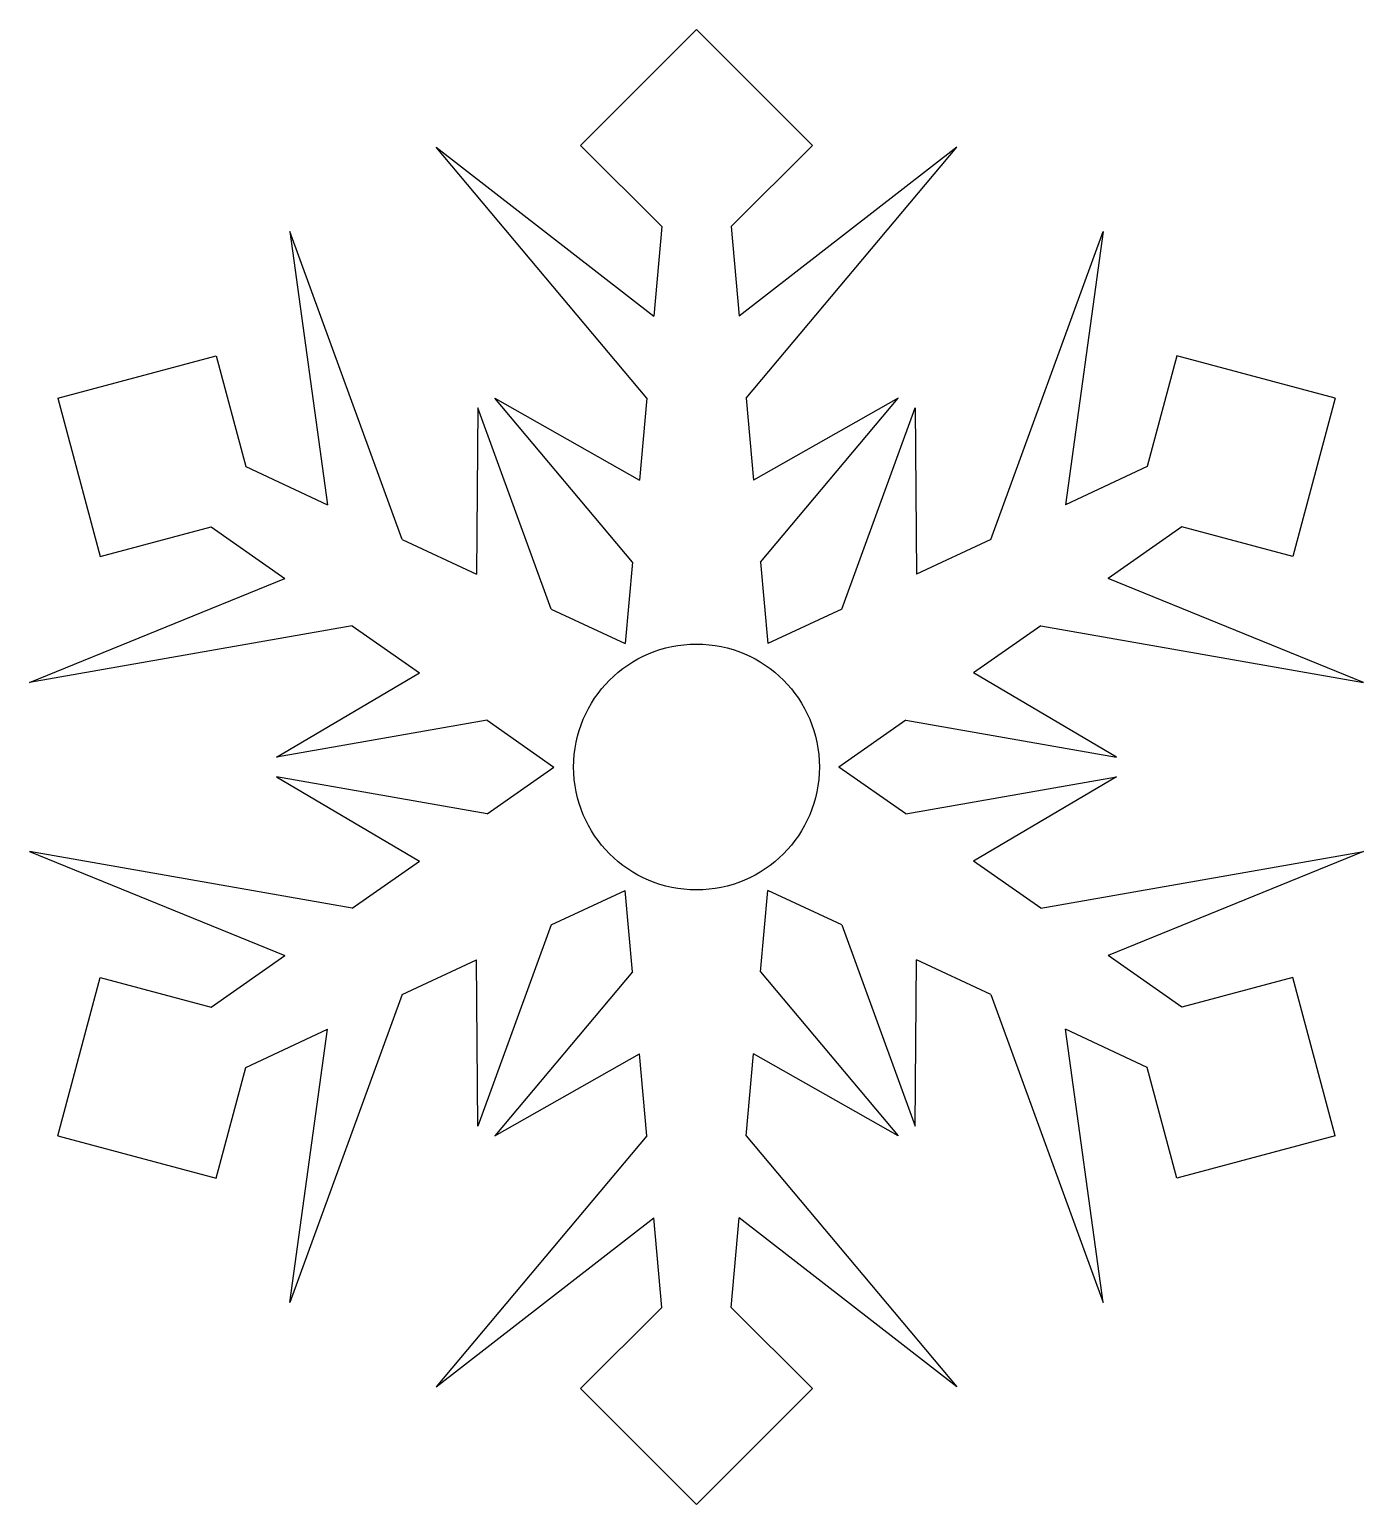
# Model space of a CAD drawing. Header units: millimetres. Extents: x 3162.86 to 3171, y 1442.81 to 1451.81.
import ezdxf

# ---------------------------------------------------------------- set-up
doc = ezdxf.new("R2010")
doc.units = ezdxf.units.MM

msp = doc.modelspace()

# ---------------------------------------------------------------- linework, layer by layer
for p, q in [((3166.9263, 1451.8101), (3166.2192, 1451.103)), ((3166.9263, 1451.8101), (3167.6334, 1451.103)), ((3166.6225, 1449.5601), (3165.3369, 1451.0922)), ((3165.3369, 1451.0922), (3166.6662, 1450.0601)), ((3166.2192, 1451.103), (3166.7142, 1450.608)), ((3167.6334, 1451.103), (3167.1384, 1450.608)), ((3168.5157, 1451.0922), (3167.1864, 1450.0601)), ((3167.2301, 1449.5601), (3168.5157, 1451.0922)), ((3165.1296, 1448.6982), (3164.4456, 1450.5776)), ((3164.4456, 1450.5776), (3164.6748, 1448.9103)), ((3166.7142, 1450.608), (3166.6662, 1450.0601)), ((3167.1384, 1450.608), (3167.1864, 1450.0601)), ((3168.7229, 1448.6982), (3169.407, 1450.5776)), ((3169.407, 1450.5776), (3169.1778, 1448.9103)), ((3163.0292, 1449.5601), (3163.9951, 1449.8189)), ((3163.9951, 1449.8189), (3164.1763, 1449.1428)), ((3169.8575, 1449.8189), (3169.6763, 1449.1428)), ((3170.8234, 1449.5601), (3169.8575, 1449.8189)), ((3163.0292, 1449.5601), (3163.288, 1448.5942)), ((3166.535, 1448.5601), (3165.6959, 1449.5601)), ((3165.6959, 1449.5601), (3166.5787, 1449.0601)), ((3166.6225, 1449.5601), (3166.5787, 1449.0601)), ((3167.2301, 1449.5601), (3167.2738, 1449.0601)), ((3168.1567, 1449.5601), (3167.2738, 1449.0601)), ((3167.3176, 1448.5601), (3168.1567, 1449.5601)), ((3170.8234, 1449.5601), (3170.5646, 1448.5942)), ((3165.5929, 1449.5007), (3165.5845, 1448.4861)), ((3166.0394, 1448.274), (3165.5929, 1449.5007)), ((3167.8132, 1448.274), (3168.2596, 1449.5007)), ((3168.2596, 1449.5007), (3168.2681, 1448.4861)), ((3164.1763, 1449.1428), (3164.6748, 1448.9103)), ((3169.6763, 1449.1428), (3169.1778, 1448.9103)), ((3163.288, 1448.5942), (3163.9641, 1448.7754)), ((3163.9641, 1448.7754), (3164.4147, 1448.4599)), ((3169.8884, 1448.7754), (3169.4379, 1448.4599)), ((3170.5646, 1448.5942), (3169.8884, 1448.7754)), ((3165.1296, 1448.6982), (3165.5845, 1448.4861)), ((3168.7229, 1448.6982), (3168.2681, 1448.4861)), ((3166.535, 1448.5601), (3166.4915, 1448.0632)), ((3167.3176, 1448.5601), (3167.3611, 1448.0632)), ((3162.8562, 1447.8247), (3164.4147, 1448.4599)), ((3170.9964, 1447.8247), (3169.4379, 1448.4599)), ((3166.0394, 1448.274), (3166.4915, 1448.0632)), ((3167.8132, 1448.274), (3167.3611, 1448.0632)), ((3164.8258, 1448.172), (3162.8562, 1447.8247)), ((3164.8258, 1448.172), (3165.237, 1447.8841)), ((3169.0268, 1448.172), (3168.6156, 1447.8841)), ((3169.0268, 1448.172), (3170.9964, 1447.8247)), ((3164.3625, 1447.3695), (3165.237, 1447.8841)), ((3169.49, 1447.3695), (3168.6156, 1447.8841)), ((3165.6481, 1447.5962), (3164.3625, 1447.3695)), ((3165.6481, 1447.5962), (3166.0567, 1447.3101)), ((3168.2045, 1447.5962), (3167.7958, 1447.3101)), ((3168.2045, 1447.5962), (3169.49, 1447.3695)), ((3165.6481, 1447.024), (3166.0567, 1447.3101)), ((3168.2045, 1447.024), (3167.7958, 1447.3101)), ((3165.6481, 1447.024), (3164.3625, 1447.2507)), ((3164.3625, 1447.2507), (3165.237, 1446.7361)), ((3168.2045, 1447.024), (3169.49, 1447.2507)), ((3169.49, 1447.2507), (3168.6156, 1446.7361)), ((3164.8258, 1446.4482), (3162.8562, 1446.7955)), ((3162.8562, 1446.7955), (3164.4147, 1446.1603)), ((3169.0268, 1446.4482), (3170.9964, 1446.7955)), ((3170.9964, 1446.7955), (3169.4379, 1446.1603)), ((3164.8258, 1446.4482), (3165.237, 1446.7361)), ((3169.0268, 1446.4482), (3168.6156, 1446.7361)), ((3166.0394, 1446.3462), (3166.4915, 1446.557)), ((3166.535, 1446.0601), (3166.4915, 1446.557)), ((3167.3176, 1446.0601), (3167.3611, 1446.557)), ((3167.8132, 1446.3462), (3167.3611, 1446.557)), ((3166.0394, 1446.3462), (3165.5929, 1445.1195)), ((3167.8132, 1446.3462), (3168.2596, 1445.1195)), ((3163.9641, 1445.8449), (3164.4147, 1446.1603)), ((3165.1296, 1445.922), (3165.5845, 1446.1341)), ((3165.5929, 1445.1195), (3165.5845, 1446.1341)), ((3168.2596, 1445.1195), (3168.2681, 1446.1341)), ((3168.7229, 1445.922), (3168.2681, 1446.1341)), ((3169.8884, 1445.8449), (3169.4379, 1446.1603)), ((3166.535, 1446.0601), (3165.6959, 1445.0601)), ((3167.3176, 1446.0601), (3168.1567, 1445.0601)), ((3163.0292, 1445.0601), (3163.288, 1446.026)), ((3163.288, 1446.026), (3163.9641, 1445.8449)), ((3170.5646, 1446.026), (3169.8884, 1445.8449)), ((3170.8234, 1445.0601), (3170.5646, 1446.026)), ((3165.1296, 1445.922), (3164.4456, 1444.0426)), ((3168.7229, 1445.922), (3169.407, 1444.0426)), ((3164.1763, 1445.4774), (3164.6748, 1445.7099)), ((3164.4456, 1444.0426), (3164.6748, 1445.7099)), ((3169.6763, 1445.4774), (3169.1778, 1445.7099)), ((3169.407, 1444.0426), (3169.1778, 1445.7099)), ((3165.6959, 1445.0601), (3166.5787, 1445.5601)), ((3166.6225, 1445.0601), (3166.5787, 1445.5601)), ((3167.2301, 1445.0601), (3167.2738, 1445.5601)), ((3168.1567, 1445.0601), (3167.2738, 1445.5601)), ((3163.9951, 1444.8013), (3164.1763, 1445.4774)), ((3169.8575, 1444.8013), (3169.6763, 1445.4774)), ((3163.0292, 1445.0601), (3163.9951, 1444.8013)), ((3166.6225, 1445.0601), (3165.3369, 1443.528)), ((3167.2301, 1445.0601), (3168.5157, 1443.528)), ((3170.8234, 1445.0601), (3169.8575, 1444.8013)), ((3165.3369, 1443.528), (3166.6662, 1444.5601)), ((3166.7142, 1444.0122), (3166.6662, 1444.5601)), ((3167.1384, 1444.0122), (3167.1864, 1444.5601)), ((3168.5157, 1443.528), (3167.1864, 1444.5601)), ((3166.2192, 1443.5172), (3166.7142, 1444.0122)), ((3167.6334, 1443.5172), (3167.1384, 1444.0122)), ((3166.9263, 1442.8101), (3166.2192, 1443.5172)), ((3166.9263, 1442.8101), (3167.6334, 1443.5172))]:
    msp.add_line(p, q)
msp.add_circle((3166.9263, 1447.3101), 0.75)

doc.saveas('drawing.dxf')
